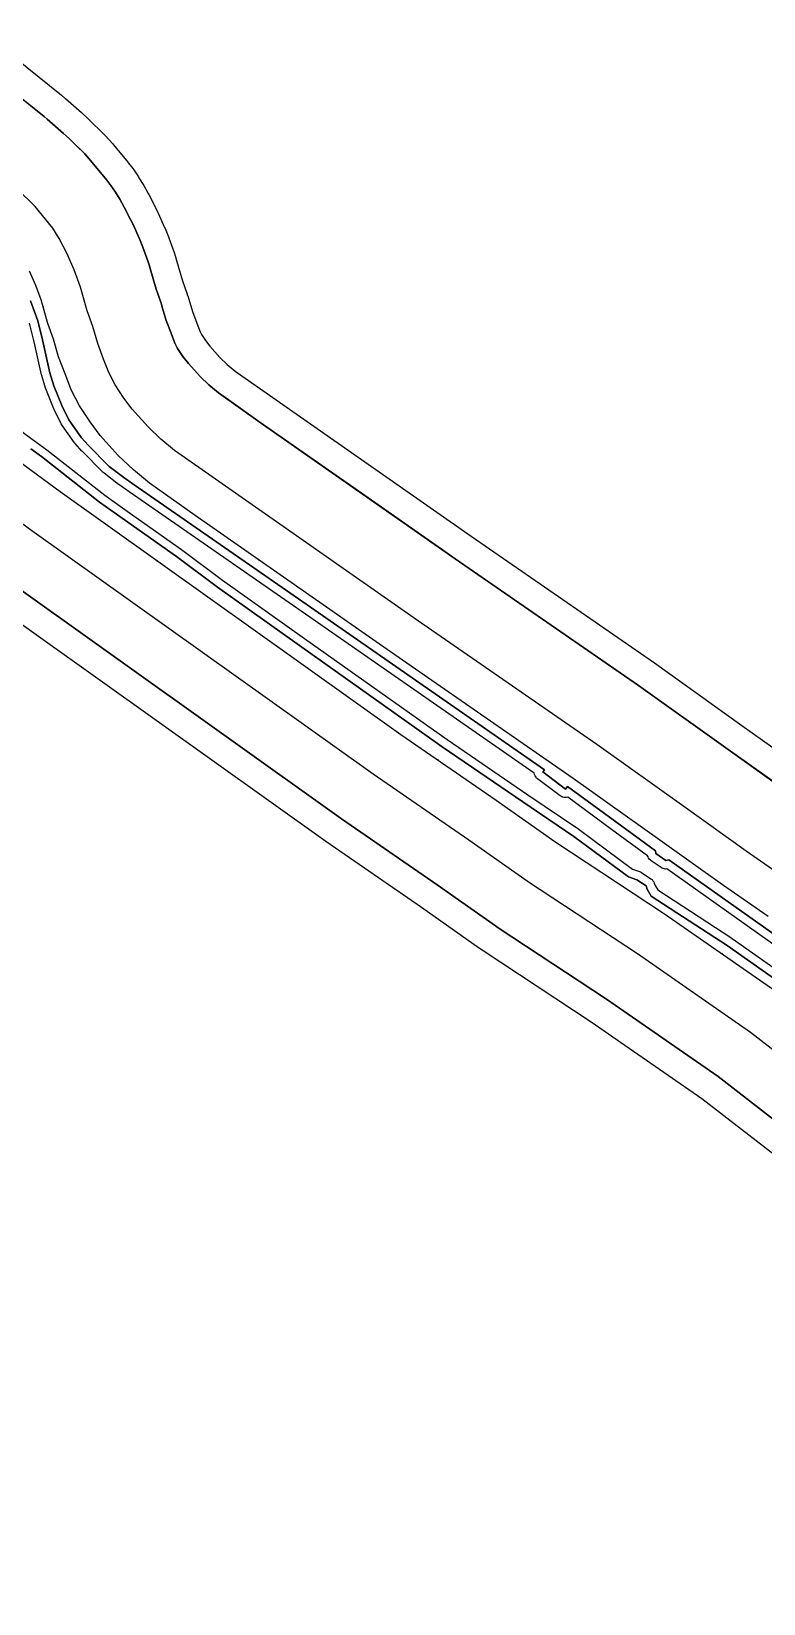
# Model space of a CAD drawing. Header units: inches. Extents: x 87989 to 118156, y 435697 to 451526.
# Drawn here: x 101451.5 to 101664.3, y 442300.7 to 442757.6 of the extents above; entities that cross this region are included whole.
import ezdxf

# ---------------------------------------------------------------- set-up
doc = ezdxf.new("R2010")
doc.units = ezdxf.units.IN
doc.header["$MEASUREMENT"] = 0
for name, color, linetype, true_color in [('As_waterkering_BWK', 7, 'Continuous', 0x7b8981), ('Beschermingszone_BWK', 7, 'Continuous', 0xcf890d), ('Grens_bebouwingsvrije_zone_BWK', 7, 'Continuous', 0x6789ae), ('Kernzone_BWK', 7, 'Continuous', 0xcb89af), ('Referentiepunten_BWK', 7, 'Continuous', 0x178980)]:
    doc.layers.add(name, color=color, linetype=linetype, true_color=true_color)

msp = doc.modelspace()

# ---------------------------------------------------------------- linework, layer by layer
at = {"layer": 'As_waterkering_BWK'}
for points in [[(101665.6136, 442500.3482), (101652.3416, 442509.5979), (101634.1538, 442522.5567), (101608.9849, 442540.5326), (101555.8629, 442577.2874), (101499.1047, 442616.9663), (101485.8116, 442626.3194), (101481.1598, 442630.1809), (101476.7874, 442634.3387), (101471.5609, 442640.2185), (101468.6406, 442644.1135), (101465.4998, 442648.8173), (101463.228, 442653.2903), (101463.0211, 442653.7469), (101461.3299, 442658.083), (101459.4351, 442663.0387), (101457.9248, 442668.1619), (101456.3394, 442672.7375), (101454.3644, 442679.5924), (101452.8553, 442683.8173), (101450.9888, 442687.9602)], [(101448.1569, 442632.4908), (101459.9003, 442623.8925), (101558.8941, 442553.3072), (101586.6057, 442534.1954), (101603.6774, 442522.1571), (101635.4795, 442501.2061), (101668.8171, 442478.055), (101699.0186, 442454.6955), (101711.9589, 442445.6998), (101748.6017, 442420.5817), (101833.2326, 442363.1889), (101856.4256, 442347.7875), (101861.0186, 442344.5751), (101891.0675, 442327.2422), (101930.8479, 442300.7219)]]:
    msp.add_lwpolyline(points, dxfattribs=at)
at = {"layer": 'Beschermingszone_BWK'}
for points in [[(101437.2175, 442757.6096, 0), (101460.2752, 442739.0711, 0), (101461.2912, 442738.2232, 0), (101461.3987, 442738.1315, 0), (101466.1251, 442734.03, 0), (101466.3249, 442733.8506, 0), (101467.9479, 442732.3438, 0), (101468.1416, 442732.1578, 0), (101472.6541, 442727.6771, 0), (101472.9407, 442727.3774, 0), (101475.1615, 442724.931, 0), (101475.3949, 442724.662, 0), (101479.6388, 442719.4888, 0), (101479.7849, 442719.3053, 0), (101480.9686, 442717.7728, 0), (101481.2779, 442717.3437, 0), (101482.6303, 442715.3306, 0), (101482.7897, 442715.0836, 0), (101484.0228, 442713.0939, 0), (101484.1688, 442712.8487, 0), (101485.491, 442710.5109, 0), (101485.6436, 442710.2279, 0), (101487.484, 442706.6446, 0), (101487.5781, 442706.4552, 0), (101488.2866, 442704.9811, 0), (101488.3701, 442704.8016, 0), (101490.2366, 442700.6587, 0), (101490.3625, 442700.3637, 0), (101491.3521, 442697.9089, 0), (101491.458, 442697.6314, 0), (101492.9942, 442693.3295, 0), (101493.3211, 442692.3721, 0), (101493.3983, 442692.1336, 0), (101493.7427, 442691.0078, 0), (101495.4359, 442685.1328, 0), (101496.6776, 442681.5486, 0), (101496.8936, 442680.9058, 0), (101496.9516, 442680.7263, 0), (101497.2357, 442679.8077, 0), (101498.3061, 442676.1781, 0), (101499.5839, 442672.8361, 0), (101500.5702, 442670.3071, 0), (101500.951, 442669.5574, 0), (101502.1155, 442667.8134, 0), (101503.3406, 442666.1794, 0), (101506.2867, 442662.865, 0), (101508.4125, 442660.8436, 0), (101510.74, 442658.9115, 0), (101522.6373, 442650.5404, 0), (101579.2916, 442610.9342, 0), (101632.5634, 442574.0731, 0), (101657.9556, 442555.9405, 0), (101675.9627, 442543.1105, 0)], [(101668.3088, 442538.741, 0), (101653.3099, 442549.4276, 0), (101653.2862, 442549.4445, 0), (101627.9628, 442567.5285, 0), (101574.7171, 442604.3711, 0), (101570.7423, 442607.1498, 0), (101547.409, 442623.4618, 0), (101518.0467, 442643.9886, 0), (101508.7703, 442650.5155, 0), (101505.8764, 442652.5517, 0), (101503.0941, 442654.8613, 0), (101500.5314, 442657.2982, 0), (101497.1393, 442661.1144, 0), (101495.5842, 442663.1885, 0), (101494.0336, 442665.5107, 0), (101493.2598, 442667.0342, 0), (101492.1175, 442669.9631, 0), (101490.7216, 442673.6141, 0), (101489.578, 442677.4932, 0), (101489.3097, 442678.3595, 0), (101489.1061, 442678.9659, 0), (101487.8073, 442682.7144, 0), (101486.0745, 442688.7286, 0), (101485.7493, 442689.79, 0), (101485.4414, 442690.6929, 0), (101483.9323, 442694.9178, 0), (101483.1333, 442696.8998, 0), (101482.9427, 442697.3726, 0), (101481.0762, 442701.5155, 0), (101480.3677, 442702.9896, 0), (101478.5273, 442706.5729, 0), (101477.2228, 442708.8797, 0), (101475.9897, 442710.8694, 0), (101474.6373, 442712.8825, 0), (101473.4536, 442714.415, 0), (101469.2381, 442719.5539, 0), (101467.0173, 442722.0003, 0), (101464.6666, 442724.3344, 0), (101462.5048, 442726.481, 0), (101460.8818, 442727.9878, 0), (101456.1554, 442732.0893, 0), (101455.2042, 442732.884, 0), (101446.2399, 442740.0912, 0)], [(101451.2793, 442679.3145, 0), (101453.3672, 442673.5078, 0), (101454.7461, 442667.9375, 0), (101456.9258, 442658.3633, 0), (101458.0215, 442654.6484, 0), (101460.3594, 442648.8828, 0), (101462.4277, 442644.707, 0), (101466.1211, 442639.5117, 0), (101468.0664, 442637.3438, 0), (101474.043, 442631.2969, 0), (101474.1406, 442631.2031, 0), (101478.3926, 442627.9824, 0), (101481.4102, 442625.8848, 0), (101499.418, 442613.3516, 0), (101532.6016, 442590.2891, 0), (101600.5879, 442543.0449, 0), (101600.1289, 442542.4375, 0), (101606.7383, 442537.4414, 0), (101607.3086, 442538.1953, 0), (101621.6074, 442527.6953, 0), (101632.8613, 442519.4902, 0), (101633.0137, 442518.6641, 0), (101635.9238, 442516.6875, 0), (101636.7441, 442516.8828, 0), (101672.9355, 442491.252, 0)], [(101671.498, 442489.2051, 0), (101636.1895, 442514.2109, 0), (101635.8398, 442514.1934, 0), (101635.4883, 442514.2266, 0), (101635.1465, 442514.3086, 0), (101634.8223, 442514.4414, 0), (101634.5176, 442514.6191, 0), (101631.6074, 442516.5977, 0), (101631.3242, 442516.8203, 0), (101631.0781, 442517.084, 0), (101630.8711, 442517.3789, 0), (101630.7109, 442517.7031, 0), (101630.5996, 442518.0449, 0), (101620.1309, 442525.6777, 0), (101607.3867, 442535.0371, 0), (101607.0137, 442534.9629, 0), (101606.6367, 442534.9453, 0), (101606.2598, 442534.9883, 0), (101605.8945, 442535.0879, 0), (101605.5488, 442535.2422, 0), (101605.2305, 442535.4473, 0), (101598.6211, 442540.4434, 0), (101598.3379, 442540.6914, 0), (101598.0957, 442540.9805, 0), (101597.9004, 442541.3027, 0), (101597.7559, 442541.6523, 0), (101597.6641, 442542.0176, 0), (101531.1758, 442588.2363, 0), (101497.9902, 442611.2988, 0), (101479.9805, 442623.832, 0), (101476.9648, 442625.9316, 0), (101476.8828, 442625.9902, 0), (101472.6309, 442629.2109, 0), (101472.4238, 442629.3887, 0), (101472.3164, 442629.4902, 0), (101472.2656, 442629.541, 0), (101472.125, 442629.6875, 0), (101466.2891, 442635.5859, 0), (101466.207, 442635.6738, 0), (101464.2617, 442637.8418, 0), (101464.084, 442638.0625, 0), (101460.3887, 442643.2598, 0), (101460.1875, 442643.5977, 0), (101458.1191, 442647.7734, 0), (101458.043, 442647.9434, 0), (101455.7051, 442653.709, 0), (101455.625, 442653.9395, 0), (101454.5273, 442657.6563, 0), (101454.4883, 442657.8086, 0), (101452.3145, 442667.3594, 0), (101450.9707, 442672.7832, 0)], [(101438.6172, 442648.7715, 0), (101452.1504, 442638.8496, 0), (101452.5293, 442638.5684, 0), (101452.5879, 442638.5273, 0), (101452.8262, 442638.3633, 0), (101455.9805, 442636.0547, 0), (101456.0449, 442636.0059, 0), (101472.8301, 442622.8594, 0), (101479.3672, 442618.2246, 0), (101495.1152, 442607.0625, 0), (101495.168, 442607.0254, 0), (101507.0586, 442598.125, 0), (101530.9219, 442581.2051, 0), (101572.3008, 442551.7871, 0), (101595.7578, 442535.7969, 0), (101610.5957, 442525.752, 0), (101610.6855, 442525.6875, 0), (101626.2266, 442514.1309, 0), (101628.2266, 442513.457, 0), (101628.5293, 442513.334, 0), (101628.8125, 442513.1719, 0), (101631.5645, 442511.3457, 0), (101631.8789, 442511.0996, 0), (101632.1504, 442510.8066, 0), (101632.3691, 442510.4727, 0), (101632.5352, 442510.1094, 0), (101632.7813, 442509.4199, 0), (101633.5313, 442508.1094, 0), (101655.041, 442494.0996, 0), (101655.1191, 442494.0469, 0), (101691.5508, 442468.3184, 0)], [(101690.125, 442466.2656, 0), (101653.6777, 442492.0039, 0), (101631.6602, 442506.3438, 0), (101630.502, 442508.3711, 0), (101630.1836, 442509.2617, 0), (101627.4297, 442511.0879, 0), (101625.0527, 442511.8867, 0), (101609.1934, 442523.6816, 0), (101594.3535, 442533.7285, 0), (101570.8711, 442549.7363, 0), (101529.4746, 442579.168, 0), (101505.5859, 442596.1035, 0), (101493.6699, 442605.0234, 0), (101477.9219, 442616.1855, 0), (101471.3359, 442620.8535, 0), (101454.5039, 442634.0371, 0), (101451.375, 442636.3262, 0)], [(101675.7699, 442424.6372, 0), (101646.3404, 442447.3997, 0), (101614.1862, 442469.729, 0), (101582.7721, 442490.4243, 0), (101581.7784, 442491.1017, 0), (101564.8685, 442503.0259, 0), (101537.0764, 442522.1961, 0), (101437.6453, 442593.0922, 0), (101436.9785, 442593.579, 0), (101437.2378, 442603.0683, 0), (101437.2434, 442603.2996, 0), (101437.4791, 442603.1271, 0), (101442.3306, 442599.5765, 0), (101541.6696, 442528.7458, 0), (101569.4448, 442509.5879, 0), (101586.3887, 442497.6397, 0), (101587.1732, 442497.1049, 0), (101618.669, 442476.3557, 0), (101651.0723, 442453.8534, 0), (101680.6644, 442430.9653, 0)]]:
    msp.add_polyline3d(points, dxfattribs=at)
at = {"layer": 'Grens_bebouwingsvrije_zone_BWK'}
for points in [[(101726.9582, 442472.2206), (101659.2541, 442519.4071), (101641.1226, 442532.3258), (101615.8864, 442550.3499), (101562.7146, 442587.1391), (101505.9951, 442626.7909), (101493.1081, 442635.8582), (101489.1358, 442639.1557), (101485.4216, 442642.6876), (101480.862, 442647.8171), (101478.4384, 442651.0497), (101475.8759, 442654.8875), (101474.0693, 442658.4445), (101472.5242, 442662.406), (101470.8121, 442666.884), (101469.3556, 442671.8249), (101467.7822, 442676.3656), (101465.7914, 442683.2753), (101463.9941, 442688.3073), (101461.8035, 442693.1695), (101459.6268, 442697.4075), (101457.7213, 442700.4821), (101452.6137, 442706.7085), (101447.4224, 442711.8631)], [(101439.8863, 442621.1949), (101451.7008, 442612.5446), (101550.8555, 442541.8445), (101578.5973, 442522.7119), (101595.6093, 442510.7156), (101595.9755, 442510.466), (101627.6346, 442489.6093), (101660.5362, 442466.7609), (101690.4533, 442443.6214)]]:
    msp.add_lwpolyline(points, dxfattribs=at)
at = {"layer": 'Kernzone_BWK'}
for points in [[(101432.2489, 442751.3398), (101455.2042, 442732.884), (101456.1554, 442732.0893), (101460.8818, 442727.9878), (101462.5048, 442726.481), (101467.0173, 442722.0003), (101469.2381, 442719.5539), (101473.4536, 442714.415), (101474.6373, 442712.8825), (101475.9897, 442710.8694), (101477.2228, 442708.8797), (101478.5273, 442706.5729), (101480.3677, 442702.9896), (101481.0762, 442701.5155), (101482.9427, 442697.3726), (101483.9323, 442694.9178), (101485.4414, 442690.6929), (101485.7493, 442689.79), (101486.0745, 442688.7286), (101487.8073, 442682.7144), (101489.1061, 442678.9659), (101489.3097, 442678.3595), (101489.578, 442677.4932), (101490.7216, 442673.6141), (101492.1175, 442669.9631), (101493.2598, 442667.0342), (101494.0336, 442665.5107), (101495.5842, 442663.1885), (101497.1393, 442661.1144), (101500.5314, 442657.2982), (101503.0941, 442654.8613), (101505.8764, 442652.5517), (101518.0467, 442643.9886), (101574.7171, 442604.3711), (101627.9628, 442567.5285), (101653.3099, 442549.4276), (101671.3532, 442536.5718)], [(101672.935, 442491.251), (101636.745, 442516.882), (101635.923, 442516.688), (101633.013, 442518.665), (101632.861, 442519.491), (101621.607, 442527.696), (101607.308, 442538.196), (101606.738, 442537.442), (101600.128, 442542.437), (101600.588, 442543.045), (101532.602, 442590.289), (101499.418, 442613.351), (101481.4094, 442625.8838), (101478.393, 442627.983), (101474.141, 442631.203), (101474.0422, 442631.2974), (101468.0672, 442637.3436), (101466.122, 442639.512), (101462.427, 442644.708), (101460.36, 442648.882), (101458.022, 442654.648), (101456.925, 442658.364), (101454.746, 442667.937), (101453.3667, 442673.5083), (101451.2798, 442679.3153)], [(101451.3751, 442636.3269), (101454.5034, 442634.0376), (101471.3362, 442620.8535), (101477.9213, 442616.1857), (101493.669, 442605.023), (101505.5856, 442596.1037), (101529.475, 442579.167), (101570.8717, 442549.7354), (101594.3535, 442533.7281), (101609.194, 442523.682), (101625.053, 442511.887), (101627.43, 442511.088), (101630.183, 442509.262), (101630.501, 442508.371), (101631.6598, 442506.3436), (101653.6771, 442492.0042), (101690.125, 442466.265)], [(101680.6644, 442430.9653), (101651.0723, 442453.8534), (101618.669, 442476.3557), (101587.1732, 442497.1049), (101586.3887, 442497.6397), (101569.4448, 442509.5879), (101541.6696, 442528.7458), (101442.3306, 442599.5765)]]:
    msp.add_lwpolyline(points, dxfattribs=at)
at = {"layer": 'Referentiepunten_BWK'}
for p in [(101454.9374, 442677.6037), (101488.0776, 442603.8013), (101517.5863, 442604.0461), (101599.6921, 442546.9622), (101569.6165, 442545.9123), (101652.2271, 442489.5759)]:
    msp.add_point(p, dxfattribs=at)

doc.saveas('drawing.dxf')
